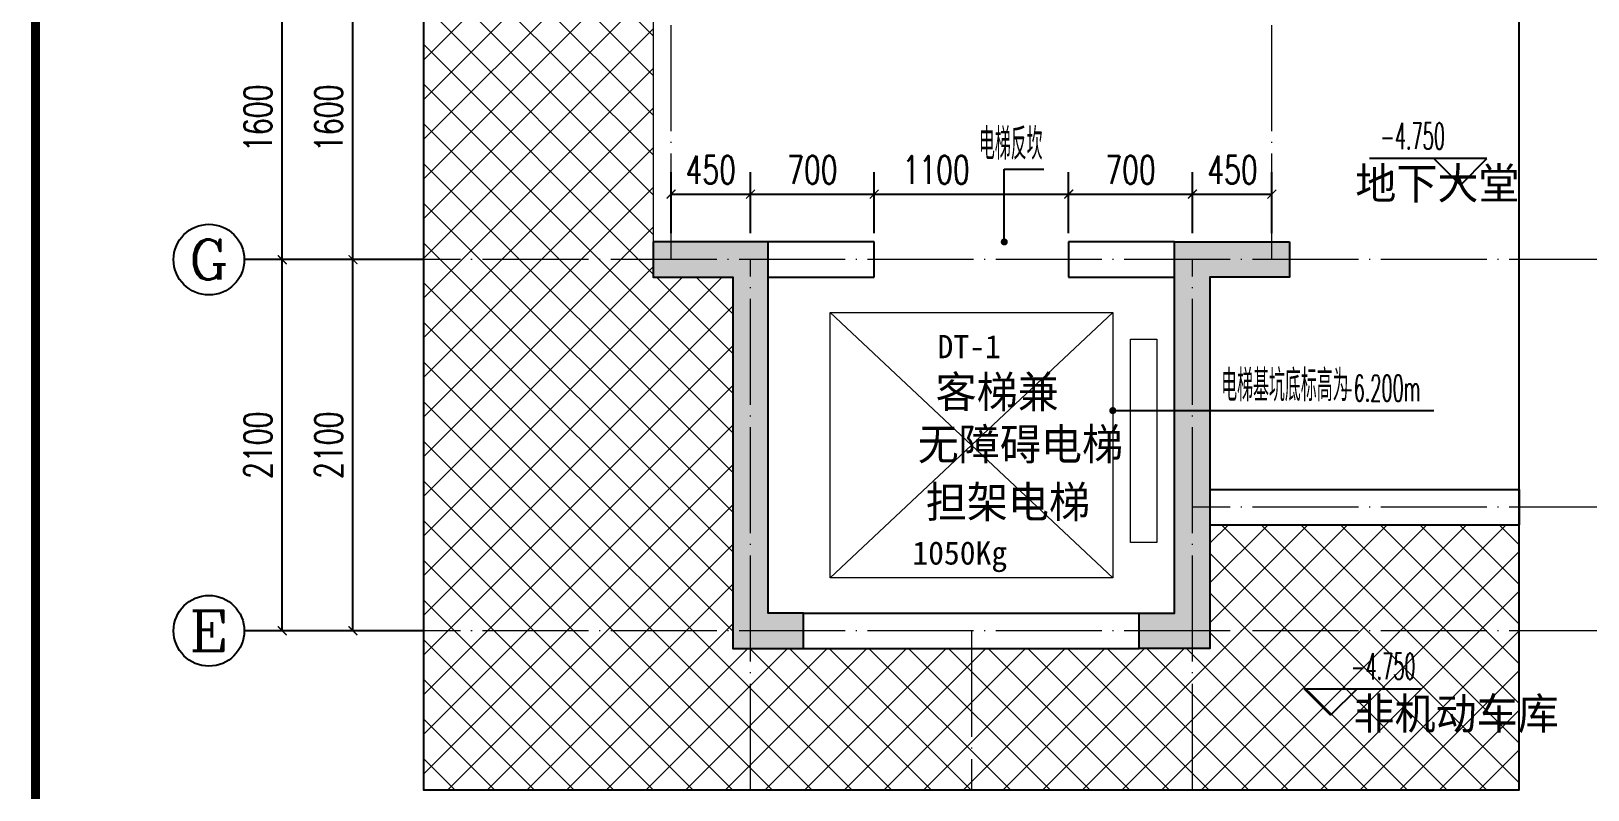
# Model space of a CAD drawing. Extents: x -812054 to 22247, y -644080 to 1003627.
# Drawn here: x -158451 to -149642, y -142946 to -138653 of the extents above; entities that cross this region are included whole.
import ezdxf
from ezdxf.enums import TextEntityAlignment as Align

# ---------------------------------------------------------------- set-up
doc = ezdxf.new("R2010")
doc.units = 0
doc.header["$LTSCALE"] = 1000
doc.linetypes.add('DOTE', pattern=[2.42, 2, -0.2, 0.02, -0.2])
doc.layers.get('0').update_dxf_attribs({"linetype": 'CONTINUOUS'})
doc.layers.get('DEFPOINTS').update_dxf_attribs({"linetype": 'CONTINUOUS'})
for name, color, linetype in [('-TK', 7, 'CONTINUOUS'), ('A-AXIS_TEXT', 7, 'CONTINUOUS'), ('AXIS', 3, 'CONTINUOUS'), ('DIM_ELEV', 3, 'CONTINUOUS'), ('DIM_LEAD', 3, 'CONTINUOUS'), ('DIM_SYMB', 3, 'CONTINUOUS'), ('PUB_DIM', 3, 'CONTINUOUS'), ('PUB_TEXT', 2, 'CONTINUOUS'), ('S-Q墙实线', 6, 'CONTINUOUS'), ('WALL', 5, 'CONTINUOUS'), ('尺寸标注', 86, 'CONTINUOUS'), ('底图$0$PUB_HATCH', 252, 'CONTINUOUS')]:
    doc.layers.add(name, color=color, linetype=linetype)
for name, color, linetype, lineweight in [('3.5方案汇报，与郭总、侯月琴确定户型_t8$0$STAIR', 2, 'CONTINUOUS', 18), ('AXIS_TEXT', 7, 'CONTINUOUS', 20), ('DOTE', 19, 'DOTE', 9), ('填充', 251, 'CONTINUOUS', 5)]:
    doc.layers.add(name, color=color, linetype=linetype, lineweight=lineweight)
doc.styles.add('_TCH_AXIS', font='COMPLEX', dxfattribs={"bigfont": 'GBCBIG'})
doc.styles.add('_TCH_DIM', font='SIMPLEX.shx', dxfattribs={"width": 0.7, "bigfont": 'GBCBIG.shx'})
doc.styles.add('_TCH_DIM_T3', font='SIMPLEX', dxfattribs={"width": 0.705882, "bigfont": 'GBCBIG'})
doc.styles.add('COMPLEX', font='COMPLEX')
doc.styles.add('黑体', font='simhei.ttf')
doc.dimstyles.new('_TCH_ARCH&&50', dxfattribs={"dimtxt": 157.5, "dimasz": 50, "dimexe": 125, "dimexo": 150, "dimgap": 58.75, "dimtad": 1, "dimdec": 0, "dimzin": 0, "dimdsep": 46, "dimtxsty": '_TCH_DIM_T3', "dimblk": 'ARCHTICK', "dimcen": 0.09, "dimclrt": 7, "dimazin": 0, "dimtfac": 1, "dimtdec": 0, "dimtix": 1, "dimtmove": 2, "dimatfit": 3, "dimldrblk": 'ARCHTICK', "dimfxl": 1, "dimtolj": 1, "dimtzin": 0, "dimarcsym": 0})

# ---------------------------------------------------------------- blocks, each defined once
blk = doc.blocks.new('A1')
at = {"const_width": 100}
blk.add_lwpolyline([(2500, 58400), (2500, 1000), (83100, 1000), (83100, 58400)], close=True, dxfattribs=at)
blk = doc.blocks.new('_AXISO')
blk.add_circle((0, 0), 0.5)
at = {"layer": 'A-AXIS_TEXT', "style": 'COMPLEX', "width": 1.041667}
blk.add_attdef('A', text='', height=0.56, dxfattribs=at).set_placement((-0.25, -0.28), (0.25, -0.28), align=Align.FIT)
blk = doc.blocks.new('_ArchTick')
at = {"color": 0, "linetype": 'ByBlock', "const_width": 0.15}
blk.add_lwpolyline([(-0.5, -0.5), (0.5, 0.5)], dxfattribs=at)
blk = doc.blocks.new('*D1029')
at = {"layer": 'DEFPOINTS', "color": 0, "transparency": 16777216}
for p in [(-156630.3, -139946.1), (-156230.3, -139946.1), (-156230.3, -142046.1)]:
    blk.add_point(p, dxfattribs=at)
at = {"layer": '尺寸标注', "color": 0, "lineweight": -2, "transparency": 16777216}
for p, q in [((-156380.3, -139946.1), (-156755.3, -139946.1)), ((-156630.3, -142046.1), (-156630.3, -139946.1)), ((-156380.3, -142046.1), (-156755.3, -142046.1))]:
    blk.add_line(p, q, dxfattribs=at)
at = {"layer": '尺寸标注', "color": 0, "lineweight": -2, "transparency": 16777216, "xscale": 50, "yscale": 50, "zscale": 50}
for p, rotation in [((-156630.3, -139946.1), 90), ((-156630.3, -142046.1), 270)]:
    blk.add_blockref('_ArchTick', p, dxfattribs=dict(at, rotation=rotation))
at = {"layer": '尺寸标注', "color": 7, "transparency": 16777216, "insert": (-156767.8, -140996.1), "char_height": 157.5, "attachment_point": 5, "rotation": 90, "style": '_TCH_DIM_T3'}
blk.add_mtext('\\A1;2100', dxfattribs=at)
blk = doc.blocks.new('*D1030')
at = {"layer": 'DEFPOINTS', "color": 0, "transparency": 16777216}
for p in [(-156630.3, -138345.8), (-156230.3, -138345.8), (-156230.3, -139946.1)]:
    blk.add_point(p, dxfattribs=at)
at = {"layer": '尺寸标注', "color": 0, "lineweight": -2, "transparency": 16777216}
for p, q in [((-156380.3, -138345.8), (-156755.3, -138345.8)), ((-156630.3, -139946.1), (-156630.3, -138345.8)), ((-156380.3, -139946.1), (-156755.3, -139946.1))]:
    blk.add_line(p, q, dxfattribs=at)
at = {"layer": '尺寸标注', "color": 0, "lineweight": -2, "transparency": 16777216, "xscale": 50, "yscale": 50, "zscale": 50}
for p, rotation in [((-156630.3, -138345.8), 90), ((-156630.3, -139946.1), 270)]:
    blk.add_blockref('_ArchTick', p, dxfattribs=dict(at, rotation=rotation))
at = {"layer": '尺寸标注', "color": 7, "transparency": 16777216, "insert": (-156767.8, -139146), "char_height": 157.5, "attachment_point": 5, "rotation": 90, "style": '_TCH_DIM_T3'}
blk.add_mtext('\\A1;1600', dxfattribs=at)
blk = doc.blocks.new('*D1042')
at = {"layer": 'DEFPOINTS', "color": 0, "transparency": 16777216}
for p in [(-154380.3, -139575.4), (-154830.3, -139946.1), (-154380.3, -139946.1)]:
    blk.add_point(p, dxfattribs=at)
at = {"layer": 'PUB_DIM', "color": 0, "lineweight": -2, "transparency": 16777216}
for p, q in [((-154830.3, -139796.1), (-154830.3, -139450.4)), ((-154380.3, -139796.1), (-154380.3, -139450.4)), ((-154830.3, -139575.4), (-154380.3, -139575.4))]:
    blk.add_line(p, q, dxfattribs=at)
at = {"layer": 'PUB_DIM', "color": 0, "lineweight": -2, "transparency": 16777216, "xscale": 50, "yscale": 50, "zscale": 50, "rotation": 180}
blk.add_blockref('_ArchTick', (-154830.3, -139575.4), dxfattribs=at)
at = {"layer": 'PUB_DIM', "color": 0, "lineweight": -2, "transparency": 16777216, "xscale": 50, "yscale": 50, "zscale": 50}
blk.add_blockref('_ArchTick', (-154380.3, -139575.4), dxfattribs=at)
at = {"layer": 'PUB_DIM', "color": 7, "transparency": 16777216, "insert": (-154605.3, -139437.9), "char_height": 157.5, "attachment_point": 5, "style": '_TCH_DIM_T3'}
blk.add_mtext('\\A1;450', dxfattribs=at)
blk = doc.blocks.new('*D1043')
at = {"layer": 'DEFPOINTS', "color": 0, "transparency": 16777216}
for p in [(-153680.3, -139575.4), (-154380.3, -139946.1), (-153680.3, -139946.1)]:
    blk.add_point(p, dxfattribs=at)
at = {"layer": 'PUB_DIM', "color": 0, "lineweight": -2, "transparency": 16777216}
for p, q in [((-154380.3, -139796.1), (-154380.3, -139450.4)), ((-153680.3, -139796.1), (-153680.3, -139450.4)), ((-154380.3, -139575.4), (-153680.3, -139575.4))]:
    blk.add_line(p, q, dxfattribs=at)
at = {"layer": 'PUB_DIM', "color": 0, "lineweight": -2, "transparency": 16777216, "xscale": 50, "yscale": 50, "zscale": 50, "rotation": 180}
blk.add_blockref('_ArchTick', (-154380.3, -139575.4), dxfattribs=at)
at = {"layer": 'PUB_DIM', "color": 0, "lineweight": -2, "transparency": 16777216, "xscale": 50, "yscale": 50, "zscale": 50}
blk.add_blockref('_ArchTick', (-153680.3, -139575.4), dxfattribs=at)
at = {"layer": 'PUB_DIM', "color": 7, "transparency": 16777216, "insert": (-154030.3, -139437.9), "char_height": 157.5, "attachment_point": 5, "style": '_TCH_DIM_T3'}
blk.add_mtext('\\A1;700', dxfattribs=at)
blk = doc.blocks.new('*D1044')
at = {"layer": 'DEFPOINTS', "color": 0, "transparency": 16777216}
for p in [(-152580.3, -139575.4), (-153680.3, -139946.1), (-152580.3, -139946.1)]:
    blk.add_point(p, dxfattribs=at)
at = {"layer": 'PUB_DIM', "color": 0, "lineweight": -2, "transparency": 16777216}
for p, q in [((-153680.3, -139796.1), (-153680.3, -139450.4)), ((-152580.3, -139796.1), (-152580.3, -139450.4)), ((-153680.3, -139575.4), (-152580.3, -139575.4))]:
    blk.add_line(p, q, dxfattribs=at)
at = {"layer": 'PUB_DIM', "color": 0, "lineweight": -2, "transparency": 16777216, "xscale": 50, "yscale": 50, "zscale": 50, "rotation": 180}
blk.add_blockref('_ArchTick', (-153680.3, -139575.4), dxfattribs=at)
at = {"layer": 'PUB_DIM', "color": 0, "lineweight": -2, "transparency": 16777216, "xscale": 50, "yscale": 50, "zscale": 50}
blk.add_blockref('_ArchTick', (-152580.3, -139575.4), dxfattribs=at)
at = {"layer": 'PUB_DIM', "color": 7, "transparency": 16777216, "insert": (-153330.3, -139437.9), "char_height": 157.5, "attachment_point": 5, "style": '_TCH_DIM_T3'}
blk.add_mtext('\\A1;1100', dxfattribs=at)
blk = doc.blocks.new('*D1045')
at = {"layer": 'DEFPOINTS', "color": 0, "transparency": 16777216}
for p in [(-151880.3, -139575.4), (-152580.3, -139946.1), (-151880.3, -139946.1)]:
    blk.add_point(p, dxfattribs=at)
at = {"layer": 'PUB_DIM', "color": 0, "lineweight": -2, "transparency": 16777216}
for p, q in [((-152580.3, -139796.1), (-152580.3, -139450.4)), ((-151880.3, -139796.1), (-151880.3, -139450.4)), ((-152580.3, -139575.4), (-151880.3, -139575.4))]:
    blk.add_line(p, q, dxfattribs=at)
at = {"layer": 'PUB_DIM', "color": 0, "lineweight": -2, "transparency": 16777216, "xscale": 50, "yscale": 50, "zscale": 50, "rotation": 180}
blk.add_blockref('_ArchTick', (-152580.3, -139575.4), dxfattribs=at)
at = {"layer": 'PUB_DIM', "color": 0, "lineweight": -2, "transparency": 16777216, "xscale": 50, "yscale": 50, "zscale": 50}
blk.add_blockref('_ArchTick', (-151880.3, -139575.4), dxfattribs=at)
at = {"layer": 'PUB_DIM', "color": 7, "transparency": 16777216, "insert": (-152230.3, -139437.9), "char_height": 157.5, "attachment_point": 5, "style": '_TCH_DIM_T3'}
blk.add_mtext('\\A1;700', dxfattribs=at)
blk = doc.blocks.new('*D1046')
at = {"layer": 'DEFPOINTS', "color": 0, "transparency": 16777216}
for p in [(-151430.3, -139575.4), (-151880.3, -139946.1), (-151430.3, -139946.1)]:
    blk.add_point(p, dxfattribs=at)
at = {"layer": 'PUB_DIM', "color": 0, "lineweight": -2, "transparency": 16777216}
for p, q in [((-151880.3, -139796.1), (-151880.3, -139450.4)), ((-151430.3, -139796.1), (-151430.3, -139450.4)), ((-151880.3, -139575.4), (-151430.3, -139575.4))]:
    blk.add_line(p, q, dxfattribs=at)
at = {"layer": 'PUB_DIM', "color": 0, "lineweight": -2, "transparency": 16777216, "xscale": 50, "yscale": 50, "zscale": 50, "rotation": 180}
blk.add_blockref('_ArchTick', (-151880.3, -139575.4), dxfattribs=at)
at = {"layer": 'PUB_DIM', "color": 0, "lineweight": -2, "transparency": 16777216, "xscale": 50, "yscale": 50, "zscale": 50}
blk.add_blockref('_ArchTick', (-151430.3, -139575.4), dxfattribs=at)
at = {"layer": 'PUB_DIM', "color": 7, "transparency": 16777216, "insert": (-151653.3, -139437.9), "char_height": 157.5, "attachment_point": 5, "style": '_TCH_DIM_T3'}
blk.add_mtext('\\A1;450', dxfattribs=at)
blk = doc.blocks.new('*D1067')
at = {"layer": 'DEFPOINTS', "color": 0, "transparency": 16777216}
for p in [(-157030.3, -139946.1), (-156230.3, -139946.1), (-156230.3, -142046.1)]:
    blk.add_point(p, dxfattribs=at)
at = {"layer": 'PUB_DIM', "color": 0, "lineweight": -2, "transparency": 16777216}
for p, q in [((-156380.3, -139946.1), (-157155.3, -139946.1)), ((-157030.3, -142046.1), (-157030.3, -139946.1)), ((-156380.3, -142046.1), (-157155.3, -142046.1))]:
    blk.add_line(p, q, dxfattribs=at)
at = {"layer": 'PUB_DIM', "color": 0, "lineweight": -2, "transparency": 16777216, "xscale": 50, "yscale": 50, "zscale": 50}
for p, rotation in [((-157030.3, -139946.1), 90), ((-157030.3, -142046.1), 270)]:
    blk.add_blockref('_ArchTick', p, dxfattribs=dict(at, rotation=rotation))
at = {"layer": 'PUB_DIM', "color": 7, "transparency": 16777216, "insert": (-157167.8, -140996.1), "char_height": 157.5, "attachment_point": 5, "rotation": 90, "style": '_TCH_DIM_T3'}
blk.add_mtext('\\A1;2100', dxfattribs=at)
blk = doc.blocks.new('*D1068')
at = {"layer": 'DEFPOINTS', "color": 0, "transparency": 16777216}
for p in [(-157030.3, -138345.8), (-156230.3, -138345.8), (-156230.3, -139946.1)]:
    blk.add_point(p, dxfattribs=at)
at = {"layer": 'PUB_DIM', "color": 0, "lineweight": -2, "transparency": 16777216}
for p, q in [((-156380.3, -138345.8), (-157155.3, -138345.8)), ((-157030.3, -139946.1), (-157030.3, -138345.8)), ((-156380.3, -139946.1), (-157155.3, -139946.1))]:
    blk.add_line(p, q, dxfattribs=at)
at = {"layer": 'PUB_DIM', "color": 0, "lineweight": -2, "transparency": 16777216, "xscale": 50, "yscale": 50, "zscale": 50}
for p, rotation in [((-157030.3, -138345.8), 90), ((-157030.3, -139946.1), 270)]:
    blk.add_blockref('_ArchTick', p, dxfattribs=dict(at, rotation=rotation))
at = {"layer": 'PUB_DIM', "color": 7, "transparency": 16777216, "insert": (-157167.8, -139146), "char_height": 157.5, "attachment_point": 5, "rotation": 90, "style": '_TCH_DIM_T3'}
blk.add_mtext('\\A1;1600', dxfattribs=at)

msp = doc.modelspace()

# ---------------------------------------------------------------- hatches: boundary and pattern name
at = {"layer": '填充'}
h = msp.add_hatch(dxfattribs=at)
h.set_pattern_fill('ANSI37', color=196, scale=100, style=0)
h.set_pattern_definition([(45, (-250703.12, -243616.84), (-112.2532, 112.2532), []), (135, (-250703.12, -243616.84), (-112.2532, -112.2532), [])])
h.paths.add_polyline_path([(-154630.5, -136046.12), (-156230.3, -136046.12), (-156230.3, -142946.11), (-150030.3, -142946.11), (-150030.3, -141446.12), (-151780.5, -141446.12), (-151780.5, -142146.11), (-154480.5, -142146.11), (-154480.5, -140046.12), (-154930.5, -140046.12), (-154930.5, -138245.85), (-154630.5, -138245.85)])
h.paths.add_polyline_path([(-156230.3, -133746.12), (-154630.5, -133746.12), (-154630.49, -132246.12), (-151630.49, -132246.12), (-151630.49, -138245.87), (-150030.3, -138245.86), (-150030.3, -134746.11), (-143680.29, -134746.11), (-143680.29, -129446.11), (-156230.3, -129446.11)])
at = {"layer": '底图$0$PUB_HATCH'}
for points in [[(-154930.5, -139846.11), (-154930.5, -140046.11), (-154480.5, -140046.11), (-154480.5, -142146.11), (-154080.5, -142146.11), (-154080.5, -141946.11), (-154280.5, -141946.11), (-154280.5, -139846.11)], [(-151330.5, -139846.11), (-151330.5, -140046.11), (-151780.5, -140046.11), (-151780.5, -142146.11), (-152180.5, -142146.11), (-152180.5, -141946.11), (-151980.5, -141946.11), (-151980.5, -139846.11)]]:
    msp.add_hatch(color=256, dxfattribs=at).paths.add_polyline_path(points)

# ---------------------------------------------------------------- linework, layer by layer
at = {"layer": '3.5方案汇报，与郭总、侯月琴确定户型_t8$0$STAIR'}
for p, q in [((-152330.5, -140246.12), (-153930.5, -141746.12)), ((-153930.5, -140246.12), (-152330.5, -141746.12))]:
    msp.add_line(p, q, dxfattribs=at)
for points in [[(-153930.5, -141746.12), (-153930.5, -140246.12), (-152330.5, -140246.12), (-152330.5, -141746.12)], [(-152230.5, -141546.12), (-152230.5, -140396.12), (-152080.5, -140396.12), (-152080.5, -141546.12)]]:
    msp.add_lwpolyline(points, close=True, dxfattribs=at)
at = {"layer": 'AXIS'}
for p, q in [((-156230.3, -139946.11), (-157244.91, -139946.11)), ((-156230.3, -142046.11), (-157244.91, -142046.11))]:
    msp.add_line(p, q, dxfattribs=at)
at = {"layer": 'DIM_ELEV'}
for p, q in [((-150213.44, -139374.25), (-150878.36, -139374.25)), ((-150363.44, -139524.25), (-150513.44, -139374.25)), ((-150363.44, -139524.25), (-150213.44, -139374.25)), ((-151097.64, -142524.25), (-151247.64, -142374.25)), ((-151247.64, -142374.25), (-150582.72, -142374.25)), ((-151097.64, -142524.25), (-150947.64, -142374.25))]:
    msp.add_line(p, q, dxfattribs=at)
at = {"layer": 'DIM_LEAD'}
for p, q in [((-152944.34, -139846.04), (-152944.34, -139433.44)), ((-152944.34, -139433.44), (-152721.43, -139433.44)), ((-152330.49, -140800.15), (-152028.41, -140800.15)), ((-152028.41, -140800.15), (-150514.13, -140800.15))]:
    msp.add_line(p, q, dxfattribs=at)
at = {"layer": 'DIM_LEAD', "const_width": 20}
for points in [[(-152944.34, -139856.04, 1), (-152944.34, -139836.04, 1)], [(-152340.49, -140800.15, 1), (-152320.49, -140800.15, 1)]]:
    msp.add_lwpolyline(points, format="xyb", close=True, dxfattribs=at)
at = {"layer": 'DIM_SYMB'}
msp.add_lwpolyline([(-156230.3, -129446.11), (-156230.3, -134746.11), (-156230.3, -134746.11), (-156230.3, -142946.11), (-150030.3, -142946.11), (-150030.3, -134746.11), (-143680.29, -134746.11), (-143680.29, -129446.11)], close=True, dxfattribs=at)
at = {"layer": 'DOTE', "linetype": 'DOTE', "ltscale": 0.3}
for p, q in [((-154830.3, -139946.11), (-154830.3, -138346.11)), ((-151430.3, -139946.11), (-151430.3, -138346.11)), ((-143680.29, -139946.11), (-156230.3, -139946.11)), ((-154380.3, -142946.11), (-154380.3, -139946.11)), ((-151880.3, -142946.11), (-151880.3, -139946.11)), ((-143680.29, -141346.12), (-151881.07, -141346.12)), ((-143680.29, -142046.11), (-156230.3, -142046.11)), ((-153130.3, -142046.11), (-153130.3, -142946.11))]:
    msp.add_line(p, q, dxfattribs=at)
at = {"layer": 'S-Q墙实线', "color": 6}
for points in [[(-154930.5, -139846.11), (-154930.5, -140046.11), (-154480.5, -140046.11), (-154480.5, -142146.11), (-154080.5, -142146.11), (-154080.5, -141946.11), (-154280.5, -141946.11), (-154280.5, -139846.11)], [(-151330.5, -139846.11), (-151330.5, -140046.11), (-151780.5, -140046.11), (-151780.5, -142146.11), (-152180.5, -142146.11), (-152180.5, -141946.11), (-151980.5, -141946.11), (-151980.5, -139846.11)]]:
    msp.add_lwpolyline(points, close=True, dxfattribs=at)
at = {"layer": 'WALL'}
for p, q in [((-153680.5, -139846.12), (-154280.5, -139846.12)), ((-153680.5, -140046.12), (-153680.5, -139846.12)), ((-151980.5, -139846.12), (-152580.5, -139846.12)), ((-152580.5, -139846.12), (-152580.5, -140046.12)), ((-154280.5, -140046.12), (-153680.5, -140046.12)), ((-152580.5, -140046.12), (-151980.5, -140046.12)), ((-151780.5, -141246.11), (-150031.26, -141246.11)), ((-150031.26, -141246.11), (-150031.26, -141446.11)), ((-151780.5, -141446.11), (-150031.26, -141446.11)), ((-154080.5, -141946.12), (-152180.5, -141946.12)), ((-154080.5, -142146.12), (-152180.5, -142146.12))]:
    msp.add_line(p, q, dxfattribs=at)
at = {"layer": '填充', "color": 196}
msp.add_lwpolyline([(-154630.49, -132246.12), (-154630.5, -133646.12), (-156230.3, -133646.12), (-156230.3, -136046.12), (-154630.5, -136046.12), (-154630.5, -138245.85), (-154930.5, -138245.85), (-154930.5, -140046.12), (-154480.5, -140046.12), (-154480.5, -142146.11), (-151780.5, -142146.11), (-151780.5, -141446.12), (-150030.3, -141446.11), (-150030.3, -138245.85), (-151630.49, -138245.87), (-151630.49, -132246.12)], close=True, dxfattribs=at)

# ---------------------------------------------------------------- block references
at = {"layer": '-TK', "xscale": 0.5, "yscale": 0.5, "zscale": 0.5}
msp.add_blockref('A1', (-159676.1, -156470.18), dxfattribs=at)
at = {"layer": 'AXIS'}
ref = msp.add_blockref('_AXISO', (-157444.91, -139946.11), dxfattribs=dict(at, xscale=400, yscale=400, zscale=400))
ref.add_attrib('A', 'G', dxfattribs={"layer": 'AXIS_TEXT', "height": 226.27, "style": '_TCH_AXIS', "width": 1.166667}).set_placement((-157558.05, -140059.25), (-157331.77, -140059.25), align=Align.FIT)
ref = msp.add_blockref('_AXISO', (-157444.91, -142046.11), dxfattribs=dict(at, xscale=400, yscale=400, zscale=400))
ref.add_attrib('A', 'E', dxfattribs={"layer": 'AXIS_TEXT', "height": 226.27, "style": '_TCH_AXIS', "width": 1.3125}).set_placement((-157558.05, -142159.25), (-157331.77, -142159.25), align=Align.FIT)

# ---------------------------------------------------------------- texts
at = {"layer": 'PUB_TEXT', "style": '_TCH_DIM'}
for s, height, width, p in [('-4.750', 148.75, 0.494118, (-150816.36, -139321.75)), ('电梯反坎', 178.723, 0.7, (-153088, -139380.94)), ('电梯基坑底标高为', 178.723, 0.7, (-151716.86, -140747.65)), ('-6.200m', 148.75, 0.494118, (-151049.63, -140747.65)), ('-4.750', 148.75, 0.494118, (-150982.72, -142321.75))]:
    msp.add_text(s, height=height, dxfattribs=dict(at, width=width)).set_placement(p)
at = {"layer": 'PUB_TEXT', "color": 7}
for s, p in [('地下大堂', (-150958.01, -139603.9)), ('客梯兼', (-153333.16, -140784.04)), ('无障碍电梯', (-153433.94, -141079.81)), ('担架电梯', (-153388.64, -141406.53)), ('非机动车库', (-150968.49, -142603.9))]:
    msp.add_text(s, height=178.723, dxfattribs=at).set_placement(p)
at = {"layer": 'PUB_TEXT', "color": 246, "style": '黑体'}
for s, p in [('DT-1', (-153322.06, -140503.86)), ('1050Kg', (-153464.62, -141671.53))]:
    msp.add_text(s, height=131.435, dxfattribs=at).set_placement(p)

# ---------------------------------------------------------------- dimensions: what is measured, and where the dimension line sits
at = {"layer": 'PUB_DIM'}
for p1, p2, distance, picture, middle in [((-156230.3, -139946.11), (-156230.3, -138345.84), 800, '*D1068', (-157167.8, -139145.98)), ((-154830.3, -139946.11), (-154380.3, -139946.11), 370.69, '*D1042', (-154605.3, -139437.92)), ((-154380.3, -139946.11), (-153680.3, -139946.11), 370.69, '*D1043', (-154030.3, -139437.92)), ((-152580.3, -139946.11), (-151880.3, -139946.11), 370.69, '*D1045', (-152230.3, -139437.92)), ((-156230.3, -142046.11), (-156230.3, -139946.11), 800, '*D1067', (-157167.8, -140996.11))]:
    dim = msp.add_aligned_dim(p1=p1, p2=p2, distance=distance, dimstyle='_TCH_ARCH&&50', dxfattribs=at)
    dim.commit()
    dim.dimension.update_dxf_attribs({"geometry": picture, "text_midpoint": middle})
for base, p1, p2, picture, middle in [((-152580.3, -139575.42), (-153680.3, -139946.11), (-152580.3, -139946.11), '*D1044', (-153330.3, -139437.92)), ((-151430.3, -139575.42), (-151880.3, -139946.11), (-151430.3, -139946.11), '*D1046', (-151653.3, -139437.92))]:
    dim = msp.add_linear_dim(base=base, p1=p1, p2=p2, angle=0, dimstyle='_TCH_ARCH&&50', dxfattribs=at)
    dim.commit()
    dim.dimension.update_dxf_attribs({"geometry": picture, "text_midpoint": middle, "dimtype": 161})
at = {"layer": '尺寸标注', "color": 106}
for p1, p2, picture, middle in [((-156230.3, -139946.11), (-156230.3, -138345.84), '*D1030', (-156767.8, -139145.98)), ((-156230.3, -142046.11), (-156230.3, -139946.11), '*D1029', (-156767.8, -140996.11))]:
    dim = msp.add_aligned_dim(p1=p1, p2=p2, distance=400, dimstyle='_TCH_ARCH&&50', dxfattribs=at)
    dim.commit()
    dim.dimension.update_dxf_attribs({"geometry": picture, "text_midpoint": middle})

doc.saveas('drawing.dxf')
